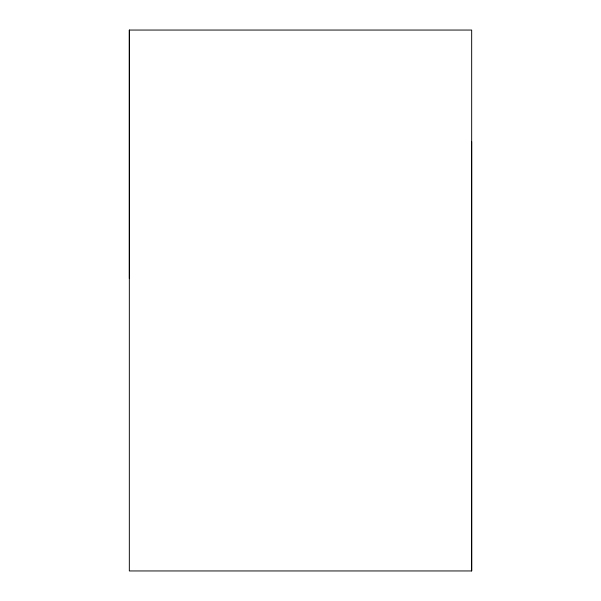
<?xml version="1.0" encoding="UTF-8"?>
<svg xmlns="http://www.w3.org/2000/svg" width="601" height="601" viewBox="0 0 601 601"><rect width="100%" height="100%" fill="white"/><g stroke="black" fill="none" stroke-linecap="round" stroke-linejoin="round"><path stroke-width="0.9" d="M129.328 278.594L129.328 30.05L471.672 30.05L471.672 570.95L129.328 570.95L129.328 30.05M471.672 141.656L471.672 570.95"/></g></svg>
